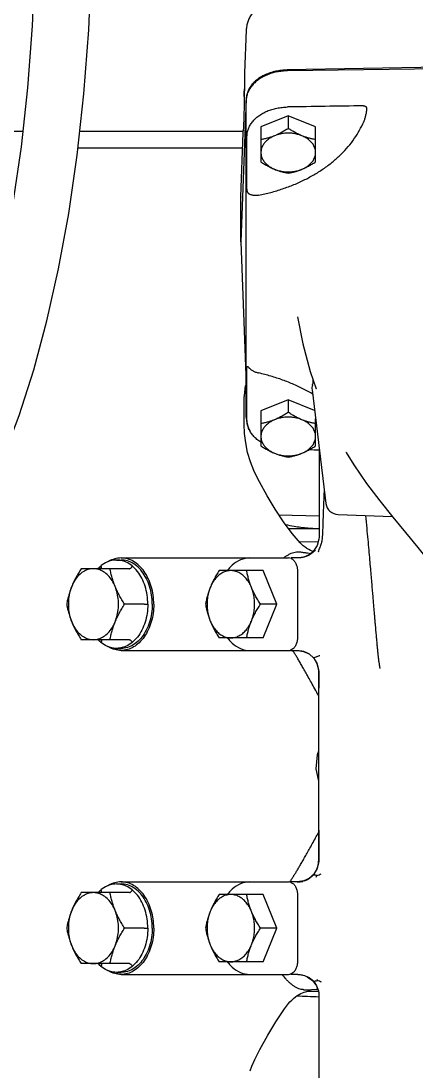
# Model space of a CAD drawing. Header units: millimetres. Extents: x 156850 to 204135, y 56350 to 74150.
# Drawn here: x 175065.8 to 175159.7, y 61122.5 to 61372.1 of the extents above; entities that cross this region are included whole.
import ezdxf

# ---------------------------------------------------------------- set-up
doc = ezdxf.new("R2010")
doc.units = ezdxf.units.MM
doc.header["$LTSCALE"] = 150
doc.layers.add('-----33 Equipment', color=5, linetype='Continuous')

# ---------------------------------------------------------------- blocks, each defined once
blk = doc.blocks.new('X-2F-PLAN$0$A$C73FA2420')
at = {"color": 0, "linetype": 'Continuous'}
for p, q in [((1591.67, 612.87), (1591.67, 572.09)), ((1393.8, 546.69), (1393.8, 558.2)), ((1410.67, 546.69), (1410.67, 558.2)), ((1470.8, 546.69), (1470.8, 558.2)), ((1487.67, 546.69), (1487.67, 558.2)), ((1587.73, 558.95), (1587.73, 519.78)), ((1591.67, 558.52), (1591.67, 519.63)), ((1391.73, 549.78), (1391.73, 548.72)), ((1412.73, 549.78), (1412.73, 548.72)), ((1468.73, 549.78), (1468.73, 548.72)), ((1489.73, 549.78), (1489.73, 548.72)), ((1391.23, 548.72), (1391.23, 508.89)), ((1402.23, 543.25), (1402.23, 547.88)), ((1413.23, 548.72), (1413.23, 508.89)), ((1468.23, 548.72), (1468.23, 508.89)), ((1479.23, 543.25), (1479.23, 547.88)), ((1490.23, 548.72), (1490.23, 508.89)), ((1394.23, 514.92), (1394.23, 525.36)), ((1410.23, 514.92), (1410.23, 525.36)), ((1471.23, 514.92), (1471.23, 525.36)), ((1487.23, 514.92), (1487.23, 525.36)), ((1519.85, 519.34), (1522, 519.42)), ((1522, 519.42), (1528.63, 519.42)), ((1565.4, 520.21), (1531.54, 518.94)), ((1565.4, 520.21), (1576.01, 520.21)), ((1599.34, 518.94), (1565.4, 520.21)), ((1576.06, 520.21), (1576.01, 520.21)), ((1576.06, 520.21), (1591.31, 519.64)), ((1591.31, 519.64), (1592.17, 519.61)), ((1599.94, 519.42), (1599.99, 519.42)), ((1599.99, 519.42), (1600.69, 519.42)), ((1600.69, 519.42), (1601.72, 519.39)), ((1605.35, 519.32), (1605.35, 519.32)), ((1605.56, 519.32), (1605.5, 519.32)), ((1615.68, 518.94), (1605.56, 519.32)), ((1368.28, 517.98), (1368.29, 517.98)), ((1522.95, 518.76), (1535.52, 518.76)), ((1523.68, 518.94), (1598.94, 518.94)), ((1577.88, 518.76), (1590.45, 518.76)), ((1372.14, 516.35), (1372.14, 516.35)), ((1394.23, 514.92), (1402.23, 511.65)), ((1402.23, 511.65), (1402.23, 515.57)), ((1402.23, 511.65), (1410.23, 514.92)), ((1471.23, 514.92), (1479.23, 511.65)), ((1479.23, 511.65), (1479.23, 515.57)), ((1479.23, 511.65), (1487.23, 514.92)), ((1509.33, 516.35), (1509.33, 516.35)), ((1525.18, 515.44), (1516.86, 515.44)), ((1527.84, 508.94), (1525.18, 515.44)), ((1592.68, 515.44), (1584.36, 515.44)), ((1595.34, 508.94), (1592.68, 515.44)), ((1500.48, 511.2), (1500.25, 501.62)), ((1606.98, 468.69), (1606.22, 509.21)), ((1391.23, 506.66), (1391.23, 508.34)), ((1410.23, 506.77), (1394.23, 506.77)), ((1413.23, 506.69), (1413.23, 508.3)), ((1413.45, 505.27), (1413.23, 506.72)), ((1468.22, 506.69), (1468.01, 505.3)), ((1468.23, 508.3), (1468.23, 506.7)), ((1487.23, 506.77), (1471.23, 506.77)), ((1490.23, 506.6), (1490.23, 508.28)), ((1497.23, 508.89), (1497.23, 501.63)), ((1527.84, 508.94), (1524.82, 508.94)), ((1525.28, 502.69), (1527.84, 508.94)), ((1547.51, 506.78), (1547.51, 506.78)), ((1595.34, 508.94), (1592.32, 508.94)), ((1592.68, 502.44), (1595.34, 508.94)), ((1606.51, 468.67), (1606.01, 509.12)), ((1387.16, 504.65), (1387.23, 501.77)), ((1387.6, 505.25), (1387.6, 505.26)), ((1387.6, 505.25), (1387.6, 503.39)), ((1390.7, 504.41), (1389.8, 503.16)), ((1390.66, 504.34), (1390.38, 503.87)), ((1414.05, 503.99), (1413.45, 505.27)), ((1468.01, 505.3), (1467.41, 504.01)), ((1467.82, 504.73), (1467.7, 504.47)), ((1490.45, 505.18), (1490.23, 506.63)), ((1494.04, 506.28), (1494.15, 501.81)), ((1386.91, 501.71), (1386.24, 501.67)), ((1386.24, 501.66), (1386.24, 501.66)), ((1388.52, 502.22), (1386.91, 501.71)), ((1387.62, 502.25), (1387.63, 501.87)), ((1389.8, 503.16), (1388.52, 502.22)), ((1390.38, 503.87), (1390.06, 503.45)), ((1414.99, 502.93), (1414.05, 503.99)), ((1416.22, 502.15), (1414.99, 502.93)), ((1417.73, 501.76), (1416.22, 502.15)), ((1418.24, 501.7), (1417.72, 501.72)), ((1418.25, 501.73), (1417.73, 501.76)), ((1425.02, 501.75), (1418.25, 501.73)), ((1429.94, 501.76), (1425.02, 501.75)), ((1433.69, 501.77), (1429.94, 501.76)), ((1438.03, 501.78), (1433.69, 501.77)), ((1440.11, 502.35), (1437.16, 501.72)), ((1438.05, 501.78), (1438.06, 501.78)), ((1443.43, 502.03), (1440.11, 502.35)), ((1446.93, 501.79), (1443.38, 501.79)), ((1444.28, 501.72), (1443.43, 502.03)), ((1451.59, 501.79), (1446.93, 501.79)), ((1455.03, 501.78), (1451.59, 501.79)), ((1458.19, 501.78), (1455.03, 501.78)), ((1461.98, 501.77), (1458.19, 501.78)), ((1462.86, 501.76), (1461.98, 501.77)), ((1463.22, 501.76), (1462.86, 501.76)), ((1463.72, 501.79), (1463.22, 501.76)), ((1463.22, 501.76), (1463.22, 501.76)), ((1463.67, 501.73), (1463.22, 501.71)), ((1530.2, 503.29), (1503.17, 499.97)), ((1516.86, 502.44), (1523.3, 502.44)), ((1534.51, 503.71), (1530.4, 502.34)), ((1530.4, 502.34), (1530.43, 502.35)), ((1584.36, 502.44), (1592.68, 502.44)), ((1500.54, 497.1), (1500.09, 484.21)), ((1515.32, 495.2), (1515.32, 495.21))]:
    blk.add_line(p, q, dxfattribs=at)
for points in [[(1631.86, 569.25), (1616.68, 569.86), (1601.98, 570.97), (1587.95, 572.5), (1574.62, 574.43), (1561.99, 576.74), (1550.09, 579.4), (1538.92, 582.4), (1528.61, 585.7), (1519.28, 589.24), (1511, 592.92), (1503.73, 596.71), (1497.35, 600.6), (1491.76, 604.61), (1486.89, 608.72), (1482.74, 612.89), (1479.3, 617.09), (1476.48, 621.32), (1474.21, 625.62), (1472.45, 630.02), (1471.2, 634.53), (1470.44, 639.06)], [(1457.03, 637.5), (1457.88, 632.27), (1459.23, 627.07), (1461.07, 621.97), (1463.44, 616.97), (1466.35, 612.07), (1469.85, 607.23), (1474, 602.47), (1478.85, 597.79), (1484.39, 593.24), (1490.62, 588.88), (1497.59, 584.68), (1505.42, 580.62), (1514.24, 576.71), (1524.09, 572.98), (1534.92, 569.5), (1546.59, 566.35), (1558.99, 563.57), (1572.11, 561.16), (1585.97, 559.14), (1600.53, 557.54), (1615.78, 556.39), (1631.56, 555.75)], [(1509.33, 516.35), (1510.98, 517.13), (1513.11, 517.95), (1515.31, 518.6), (1517.57, 519.06), (1519.85, 519.34)], [(1605.5, 519.32), (1603.79, 519.35), (1602.03, 519.38), (1600.35, 519.41), (1598.74, 519.44), (1597.22, 519.47), (1595.79, 519.51), (1594.46, 519.54), (1593.25, 519.58), (1592.17, 519.61)], [(1368.29, 517.98), (1369.39, 517.58), (1371, 516.9), (1372.14, 516.35)], [(1523.68, 518.94), (1522.82, 518.89), (1521.82, 518.67), (1520.83, 518.3), (1520.42, 518.09)], [(1372.14, 516.35), (1373.42, 515.68), (1376.81, 513.81), (1379.97, 511.88), (1383.04, 509.8), (1384.32, 508.86)], [(1493.84, 506.11), (1496.05, 507.99), (1498.84, 510.1), (1501.82, 512.09), (1504.97, 513.99), (1508.32, 515.82), (1509.33, 516.35)], [(1384.32, 508.86), (1384.7, 508.55), (1385.14, 508.13), (1385.54, 507.7), (1385.89, 507.26), (1386.2, 506.81), (1386.46, 506.37), (1386.68, 505.95), (1386.86, 505.54), (1387, 505.16), (1387.11, 504.83), (1387.19, 504.55), (1387.25, 504.31), (1387.29, 504.1), (1387.32, 503.93), (1387.34, 503.81), (1387.35, 503.73), (1387.36, 503.69), (1387.36, 503.67)], [(1547.51, 506.78), (1541.13, 505.5), (1534.51, 503.71)], [(1417.72, 501.72), (1416.22, 502.12), (1414.98, 502.9), (1414.05, 503.95), (1413.61, 504.8)], [(1467.69, 504.44), (1467.38, 503.92), (1466.44, 502.88), (1465.18, 502.11), (1463.67, 501.73)], [(1491.97, 502.85), (1491.04, 503.9), (1490.45, 505.18)], [(1491.76, 503.08), (1491.82, 503.24), (1492.01, 503.65), (1492.23, 504.08), (1492.49, 504.52), (1492.79, 504.96), (1493.14, 505.39), (1493.53, 505.81), (1493.84, 506.11)], [(1375.55, 501.66), (1355.13, 501.66), (1348.84, 501.66), (1342.93, 501.67), (1337.45, 501.67), (1322.11, 501.67)], [(1386.24, 501.67), (1382.64, 501.66), (1375.55, 501.66)], [(1387.36, 501.79), (1386.64, 501.68), (1386.24, 501.66)], [(1390.06, 503.45), (1389.71, 503.07), (1389.33, 502.74), (1388.94, 502.46), (1388.53, 502.22), (1388.14, 502.04), (1387.77, 501.91), (1387.36, 501.79)], [(1389.66, 502.93), (1389.65, 502.87), (1389.65, 502.79)], [(1463.22, 501.71), (1455.26, 501.72), (1432.99, 501.72), (1418.24, 501.7)], [(1467.41, 504.01), (1466.47, 502.95), (1465.23, 502.18), (1463.72, 501.79)], [(1495.2, 501.63), (1494.7, 501.66), (1493.2, 502.07), (1491.97, 502.85)], [(1532.58, 503.1), (1532.36, 503.09), (1532.11, 503.1), (1531.82, 503.12), (1531.51, 503.17), (1531.32, 503.22)], [(1515.86, 501.56), (1513.05, 501.57), (1495.2, 501.63)], [(1515.32, 495.2), (1512.38, 493.38), (1507.91, 490.3), (1503.78, 487.18), (1499.93, 484.08), (1496.29, 481.06), (1492.75, 478.14), (1489.22, 475.31), (1485.62, 472.58), (1481.89, 469.95), (1478.02, 467.47), (1474.01, 465.17), (1469.9, 463.09), (1467.32, 461.95)]]:
    blk.add_lwpolyline(points, dxfattribs=at)
for centre, radius, start, end in [((1528.63, 508.42), 11, 73.4754, 90), ((1530.56, 500.31), 3, 75.4143, 97), ((1503.53, 496.99), 3, 97, 178.0004)]:
    blk.add_arc(centre, radius, start, end, dxfattribs=at)
for points, start_tangent, end_tangent in [([(1402.23, 561.65), (1401.17, 561.44), (1400.11, 561.17), (1399.06, 560.85), (1398.02, 560.46)], (-0.985438, -0.170033), (-0.92582, -0.377964)), ([(1406.45, 560.46), (1405.41, 560.85), (1404.36, 561.17), (1403.3, 561.44), (1402.23, 561.65)], (-0.92582, 0.377964), (-0.985438, 0.170033)), ([(1479.23, 561.65), (1478.17, 561.44), (1477.11, 561.17), (1476.06, 560.85), (1475.02, 560.46)], (-0.985438, -0.170033), (-0.92582, -0.377964)), ([(1483.45, 560.46), (1482.41, 560.85), (1481.36, 561.17), (1480.3, 561.44), (1479.23, 561.65)], (-0.92582, 0.377964), (-0.985438, 0.170033)), ([(1398.02, 560.46), (1396.98, 560), (1395.93, 559.47), (1394.87, 558.86), (1393.8, 558.2)], (-0.92582, -0.377964), (-0.84076, -0.541408)), ([(1398.02, 560.46), (1396.6, 559.73), (1395.41, 558.8), (1394.53, 557.72), (1393.98, 556.53), (1393.8, 555.29)], (-0.92582, -0.377964), (0, -1)), ([(1406.45, 560.46), (1404.84, 560.96), (1403.12, 561.22), (1401.35, 561.22), (1399.63, 560.96), (1398.02, 560.46)], (-0.92582, 0.377964), (-0.92582, -0.377964)), ([(1410.67, 558.2), (1409.6, 558.86), (1408.54, 559.47), (1407.49, 560), (1406.45, 560.46)], (-0.84076, 0.541408), (-0.92582, 0.377964)), ([(1410.67, 555.29), (1410.48, 556.53), (1409.94, 557.72), (1409.06, 558.8), (1407.88, 559.72), (1406.45, 560.46)], (0, 1), (-0.92582, 0.377964)), ([(1475.02, 560.46), (1473.98, 560), (1472.93, 559.47), (1471.87, 558.86), (1470.8, 558.2)], (-0.92582, -0.377964), (-0.84076, -0.541408)), ([(1475.02, 560.46), (1473.6, 559.73), (1472.41, 558.8), (1471.53, 557.72), (1470.98, 556.53), (1470.8, 555.29)], (-0.92582, -0.377964), (0, -1)), ([(1483.45, 560.46), (1481.84, 560.96), (1480.12, 561.22), (1478.35, 561.22), (1476.63, 560.96), (1475.02, 560.46)], (-0.92582, 0.377964), (-0.92582, -0.377964)), ([(1487.67, 558.2), (1486.6, 558.86), (1485.54, 559.47), (1484.49, 560), (1483.45, 560.46)], (-0.84076, 0.541408), (-0.92582, 0.377964)), ([(1487.67, 555.29), (1487.48, 556.53), (1486.94, 557.72), (1486.06, 558.8), (1484.88, 559.72), (1483.45, 560.46)], (0, 1), (-0.92582, 0.377964)), ([(1393.35, 553.73), (1393.77, 554.17)], (0.664539, 0.747253), (0.719955, 0.694021)), ([(1393.8, 555.29), (1393.99, 554.05), (1394.53, 552.87), (1395.41, 551.79), (1396.59, 550.86), (1398.02, 550.13)], (0, -1), (0.92582, -0.377964)), ([(1406.45, 550.13), (1407.87, 550.86), (1409.06, 551.79), (1409.94, 552.87), (1410.48, 554.06), (1410.67, 555.29)], (0.92582, 0.377964), (0, 1)), ([(1411.12, 553.73), (1410.7, 554.17)], (-0.664574, 0.747223), (-0.719955, 0.694021)), ([(1470.35, 553.73), (1470.77, 554.17)], (0.664539, 0.747253), (0.719955, 0.694021)), ([(1470.8, 555.29), (1470.99, 554.05), (1471.53, 552.87), (1472.41, 551.79), (1473.59, 550.86), (1475.02, 550.13)], (0, -1), (0.92582, -0.377964)), ([(1483.45, 550.13), (1484.87, 550.86), (1486.06, 551.79), (1486.94, 552.87), (1487.48, 554.06), (1487.67, 555.29)], (0.92582, 0.377964), (0, 1)), ([(1488.12, 553.73), (1487.7, 554.17)], (-0.664574, 0.747223), (-0.719955, 0.694021)), ([(1391.23, 548.72), (1391.45, 550.23), (1392.07, 551.69), (1392.16, 551.84)], (0, 1), (0.527024, 0.84985)), ([(1391.73, 549.78), (1391.79, 550.55), (1392.15, 551.84)], (0, 1), (0.378535, 0.925587)), ([(1392.15, 551.84), (1392.25, 552.07), (1393.14, 553.49), (1393.18, 553.54)], (0.378535, 0.925587), (0.639571, 0.768732)), ([(1393.18, 553.54), (1393.35, 553.73)], (0.639571, 0.768732), (0.664539, 0.747253)), ([(1393.48, 553.38), (1393.3, 553.42)], (-0.989806, 0.142419), (-0.92582, 0.377964)), ([(1393.68, 553.39), (1393.64, 553.38), (1393.48, 553.38)], (-0.926936, -0.375219), (-0.989806, 0.142419)), ([(1393.8, 553.57), (1393.76, 553.45), (1393.68, 553.39)], (0, -1), (-0.926936, -0.375219)), ([(1410.67, 553.57), (1410.71, 553.45), (1410.79, 553.39)], (0, -1), (0.926496, -0.376304)), ([(1410.79, 553.39), (1410.83, 553.38), (1410.99, 553.38)], (0.926496, -0.376304), (0.989806, 0.142419)), ([(1410.99, 553.38), (1411.17, 553.42)], (0.989806, 0.142419), (0.92582, 0.377964)), ([(1411.28, 553.54), (1411.12, 553.73)], (-0.639571, 0.768732), (-0.664574, 0.747223)), ([(1412.32, 551.84), (1412.22, 552.07), (1411.33, 553.49), (1411.28, 553.54)], (-0.378535, 0.925587), (-0.639571, 0.768732)), ([(1413.23, 548.72), (1413.02, 550.23), (1412.4, 551.69), (1412.31, 551.84)], (0, 1), (-0.527024, 0.84985)), ([(1412.73, 549.78), (1412.68, 550.55), (1412.32, 551.84)], (0, 1), (-0.378535, 0.925587)), ([(1468.23, 548.72), (1468.45, 550.23), (1469.07, 551.69), (1469.16, 551.84)], (0, 1), (0.527024, 0.84985)), ([(1468.73, 549.78), (1468.79, 550.55), (1469.15, 551.84)], (0, 1), (0.378535, 0.925587)), ([(1469.15, 551.84), (1469.25, 552.07), (1470.14, 553.49), (1470.18, 553.54)], (0.378535, 0.925587), (0.639571, 0.768732)), ([(1470.18, 553.54), (1470.35, 553.73)], (0.639571, 0.768732), (0.664539, 0.747253)), ([(1470.48, 553.38), (1470.3, 553.42)], (-0.989806, 0.142419), (-0.92582, 0.377964)), ([(1470.68, 553.39), (1470.64, 553.38), (1470.48, 553.38)], (-0.926936, -0.375219), (-0.989806, 0.142419)), ([(1470.8, 553.57), (1470.76, 553.45), (1470.68, 553.39)], (0, -1), (-0.926936, -0.375219)), ([(1487.67, 553.57), (1487.71, 553.45), (1487.79, 553.39)], (0, -1), (0.926496, -0.376304)), ([(1487.79, 553.39), (1487.83, 553.38), (1487.99, 553.38)], (0.926496, -0.376304), (0.989806, 0.142419)), ([(1487.99, 553.38), (1488.17, 553.42)], (0.989806, 0.142419), (0.92582, 0.377964)), ([(1488.28, 553.54), (1488.12, 553.73)], (-0.639571, 0.768732), (-0.664574, 0.747223)), ([(1489.32, 551.84), (1489.22, 552.07), (1488.33, 553.49), (1488.28, 553.54)], (-0.378535, 0.925587), (-0.639571, 0.768732)), ([(1490.23, 548.72), (1490.02, 550.23), (1489.4, 551.69), (1489.31, 551.84)], (0, 1), (-0.527024, 0.84985)), ([(1489.73, 549.78), (1489.68, 550.55), (1489.32, 551.84)], (0, 1), (-0.378535, 0.925587)), ([(1391.83, 548.75), (1391.79, 549), (1391.73, 549.78)], (-0.1942, 0.980962), (0, 1)), ([(1393.8, 551.32), (1394.87, 551.11), (1395.93, 550.84), (1396.98, 550.52), (1398.02, 550.13)], (0.985438, -0.170033), (0.92582, -0.377964)), ([(1398.02, 550.13), (1399.06, 549.67), (1400.11, 549.14), (1401.17, 548.54), (1402.23, 547.88)], (0.92582, -0.377964), (0.84076, -0.541408)), ([(1398.02, 550.13), (1399.63, 549.62), (1401.35, 549.36), (1403.12, 549.36), (1404.84, 549.62), (1406.45, 550.13)], (0.92582, -0.377964), (0.92582, 0.377964)), ([(1402.23, 547.88), (1403.3, 548.54), (1404.36, 549.14), (1405.41, 549.67), (1406.45, 550.13)], (0.84076, 0.541408), (0.92582, 0.377964)), ([(1406.45, 550.13), (1407.49, 550.52), (1408.54, 550.84), (1409.6, 551.11), (1410.67, 551.32)], (0.92582, 0.377964), (0.985438, 0.170033)), ([(1412.63, 548.75), (1412.68, 549), (1412.73, 549.78)], (0.1942, 0.980962), (0, 1)), ([(1468.83, 548.75), (1468.79, 549), (1468.73, 549.78)], (-0.1942, 0.980962), (0, 1)), ([(1470.8, 551.32), (1471.87, 551.11), (1472.93, 550.84), (1473.98, 550.52), (1475.02, 550.13)], (0.985438, -0.170033), (0.92582, -0.377964)), ([(1475.02, 550.13), (1476.06, 549.67), (1477.11, 549.14), (1478.17, 548.54), (1479.23, 547.88)], (0.92582, -0.377964), (0.84076, -0.541408)), ([(1475.02, 550.13), (1476.63, 549.62), (1478.35, 549.36), (1480.12, 549.36), (1481.84, 549.62), (1483.45, 550.13)], (0.92582, -0.377964), (0.92582, 0.377964)), ([(1479.23, 547.88), (1480.3, 548.54), (1481.36, 549.14), (1482.41, 549.67), (1483.45, 550.13)], (0.84076, 0.541408), (0.92582, 0.377964)), ([(1483.45, 550.13), (1484.49, 550.52), (1485.54, 550.84), (1486.6, 551.11), (1487.67, 551.32)], (0.92582, 0.377964), (0.985438, 0.170033)), ([(1489.63, 548.75), (1489.68, 549), (1489.73, 549.78)], (0.1942, 0.980962), (0, 1)), ([(1402.23, 540.94), (1400.09, 541.09), (1398.02, 541.53), (1396.12, 542.25), (1394.46, 543.22), (1393.09, 544.4), (1392.07, 545.74), (1391.45, 547.2), (1391.23, 548.72)], (-1, 0), (0, 1)), ([(1402.23, 541.29), (1400.05, 541.46), (1397.96, 541.93), (1396.06, 542.71), (1394.43, 543.75), (1393.14, 545.01), (1392.25, 546.42), (1391.79, 547.94), (1391.73, 548.72)], (-1, 0), (0, 1)), ([(1402.23, 542.35), (1400.05, 542.52), (1397.96, 543), (1396.06, 543.77), (1394.43, 544.81), (1393.14, 546.07), (1392.25, 547.48), (1391.83, 548.75)], (-1, 0), (-0.1942, 0.980962)), ([(1393.8, 546.69), (1393.76, 546.53), (1393.64, 546.36), (1393.48, 546.23), (1393.3, 546.13)], (0, -1), (-0.92582, -0.377964)), ([(1402.23, 542.35), (1404.42, 542.52), (1406.5, 543), (1408.41, 543.77), (1410.04, 544.81), (1411.33, 546.07), (1412.22, 547.48), (1412.63, 548.75)], (1, 0), (0.1942, 0.980962)), ([(1402.23, 540.94), (1404.38, 541.09), (1406.44, 541.53), (1408.35, 542.25), (1410.01, 543.22), (1411.38, 544.4), (1412.4, 545.74), (1413.02, 547.2), (1413.23, 548.72)], (1, 0), (0, 1)), ([(1402.23, 541.29), (1404.42, 541.46), (1406.5, 541.93), (1408.41, 542.71), (1410.04, 543.75), (1411.33, 545.01), (1412.22, 546.42), (1412.68, 547.94), (1412.73, 548.72)], (1, 0), (0, 1)), ([(1410.67, 546.69), (1410.71, 546.53), (1410.83, 546.36), (1410.99, 546.23), (1411.17, 546.13)], (0, -1), (0.92582, -0.377964)), ([(1479.23, 540.94), (1477.09, 541.09), (1475.02, 541.53), (1473.12, 542.25), (1471.46, 543.22), (1470.09, 544.4), (1469.07, 545.74), (1468.45, 547.2), (1468.23, 548.72)], (-1, 0), (0, 1)), ([(1479.23, 541.29), (1477.05, 541.46), (1474.96, 541.93), (1473.06, 542.71), (1471.43, 543.75), (1470.14, 545.01), (1469.25, 546.42), (1468.79, 547.94), (1468.73, 548.72)], (-1, 0), (0, 1)), ([(1479.23, 542.35), (1477.05, 542.52), (1474.96, 543), (1473.06, 543.77), (1471.43, 544.81), (1470.14, 546.07), (1469.25, 547.48), (1468.83, 548.75)], (-1, 0), (-0.1942, 0.980962)), ([(1470.8, 546.69), (1470.76, 546.53), (1470.64, 546.36), (1470.48, 546.23), (1470.3, 546.13)], (0, -1), (-0.92582, -0.377964)), ([(1479.23, 542.35), (1481.42, 542.52), (1483.5, 543), (1485.41, 543.77), (1487.04, 544.81), (1488.33, 546.07), (1489.22, 547.48), (1489.63, 548.75)], (1, 0), (0.1942, 0.980962)), ([(1479.23, 540.94), (1481.38, 541.09), (1483.44, 541.53), (1485.35, 542.25), (1487.01, 543.22), (1488.38, 544.4), (1489.4, 545.74), (1490.02, 547.2), (1490.23, 548.72)], (1, 0), (0, 1)), ([(1479.23, 541.29), (1481.42, 541.46), (1483.5, 541.93), (1485.41, 542.71), (1487.04, 543.75), (1488.33, 545.01), (1489.22, 546.42), (1489.68, 547.94), (1489.73, 548.72)], (1, 0), (0, 1)), ([(1487.67, 546.69), (1487.71, 546.53), (1487.83, 546.36), (1487.99, 546.23), (1488.17, 546.13)], (0, -1), (0.92582, -0.377964)), ([(1402.23, 543.25), (1402.23, 543.06), (1402.23, 542.86), (1402.23, 542.65), (1402.23, 542.48)], (0, -1), (0, -1)), ([(1479.23, 543.25), (1479.23, 543.06), (1479.23, 542.86), (1479.23, 542.65), (1479.23, 542.48)], (0, -1), (0, -1)), ([(1398.23, 527.5), (1397.25, 527.07), (1396.26, 526.57), (1395.25, 526), (1394.23, 525.36)], (-0.92582, -0.377964), (-0.84076, -0.541408)), ([(1398.23, 527.5), (1397.1, 526.94), (1396.11, 526.24), (1395.31, 525.43), (1394.72, 524.54), (1394.35, 523.58), (1394.23, 522.6)], (-0.92582, -0.377964), (0, -1)), ([(1402.23, 528.63), (1401.21, 528.43), (1400.21, 528.18), (1399.22, 527.87), (1398.23, 527.5)], (-0.985438, -0.170033), (-0.92582, -0.377964)), ([(1406.23, 527.5), (1404.97, 527.92), (1403.62, 528.17), (1402.23, 528.26), (1400.84, 528.17), (1399.5, 527.92), (1398.23, 527.5)], (-0.92582, 0.377964), (-0.92582, -0.377964)), ([(1406.23, 527.5), (1405.25, 527.87), (1404.26, 528.18), (1403.25, 528.43), (1402.23, 528.63)], (-0.92582, 0.377964), (-0.985438, 0.170033)), ([(1410.23, 525.36), (1409.21, 526), (1408.21, 526.57), (1407.22, 527.07), (1406.23, 527.5)], (-0.84076, 0.541408), (-0.92582, 0.377964)), ([(1410.23, 522.6), (1410.11, 523.59), (1409.75, 524.54), (1409.16, 525.43), (1408.36, 526.24), (1407.38, 526.94), (1406.23, 527.5)], (0, 1), (-0.92582, 0.377964)), ([(1475.23, 527.5), (1474.25, 527.07), (1473.26, 526.57), (1472.25, 526), (1471.23, 525.36)], (-0.92582, -0.377964), (-0.84076, -0.541408)), ([(1475.23, 527.5), (1474.1, 526.94), (1473.11, 526.24), (1472.31, 525.43), (1471.72, 524.54), (1471.35, 523.58), (1471.23, 522.6)], (-0.92582, -0.377964), (0, -1)), ([(1479.23, 528.63), (1478.21, 528.43), (1477.21, 528.18), (1476.22, 527.87), (1475.23, 527.5)], (-0.985438, -0.170033), (-0.92582, -0.377964)), ([(1483.23, 527.5), (1481.97, 527.92), (1480.62, 528.17), (1479.23, 528.26), (1477.84, 528.17), (1476.5, 527.92), (1475.23, 527.5)], (-0.92582, 0.377964), (-0.92582, -0.377964)), ([(1483.23, 527.5), (1482.25, 527.87), (1481.26, 528.18), (1480.25, 528.43), (1479.23, 528.63)], (-0.92582, 0.377964), (-0.985438, 0.170033)), ([(1487.23, 525.36), (1486.21, 526), (1485.21, 526.57), (1484.22, 527.07), (1483.23, 527.5)], (-0.84076, 0.541408), (-0.92582, 0.377964)), ([(1487.23, 522.6), (1487.11, 523.59), (1486.75, 524.54), (1486.16, 525.43), (1485.36, 526.24), (1484.38, 526.94), (1483.23, 527.5)], (0, 1), (-0.92582, 0.377964)), ([(1393.83, 523.1), (1392.98, 522.28), (1391.68, 520.27), (1391.23, 518.08)], (-0.766761, -0.641932), (0, -1)), ([(1394.18, 523.38), (1393.83, 523.1)], (-0.796285, -0.604921), (-0.766761, -0.641932)), ([(1394.23, 522.6), (1394.36, 521.62), (1394.72, 520.67), (1395.31, 519.78), (1396.1, 518.97), (1397.09, 518.27), (1398.23, 517.7)], (0, -1), (0.92582, -0.377964)), ([(1406.23, 517.7), (1407.37, 518.27), (1408.36, 518.97), (1409.16, 519.77), (1409.75, 520.67), (1410.11, 521.62), (1410.23, 522.6)], (0.92582, 0.377964), (0, 1)), ([(1410.64, 523.1), (1410.29, 523.38)], (-0.766761, 0.641932), (-0.796285, 0.604921)), ([(1413.23, 518.08), (1412.79, 520.27), (1411.49, 522.28), (1410.64, 523.1)], (0, 1), (-0.766761, 0.641932)), ([(1470.83, 523.1), (1469.98, 522.28), (1468.68, 520.27), (1468.23, 518.08)], (-0.766761, -0.641932), (0, -1)), ([(1471.18, 523.38), (1470.83, 523.1)], (-0.796285, -0.604921), (-0.766761, -0.641932)), ([(1471.23, 522.6), (1471.36, 521.62), (1471.72, 520.67), (1472.31, 519.78), (1473.1, 518.97), (1474.09, 518.27), (1475.23, 517.7)], (0, -1), (0.92582, -0.377964)), ([(1483.23, 517.7), (1484.37, 518.27), (1485.36, 518.97), (1486.16, 519.77), (1486.75, 520.67), (1487.11, 521.62), (1487.23, 522.6)], (0.92582, 0.377964), (0, 1)), ([(1487.64, 523.1), (1487.29, 523.38)], (-0.766761, 0.641932), (-0.796285, 0.604921)), ([(1490.23, 518.08), (1489.79, 520.27), (1488.49, 522.28), (1487.64, 523.1)], (0, 1), (-0.766761, 0.641932)), ([(1394.23, 518.83), (1395.25, 518.63), (1396.26, 518.38), (1397.25, 518.07), (1398.23, 517.7)], (0.985438, -0.170033), (0.92582, -0.377964)), ([(1398.23, 517.7), (1399.5, 517.29), (1400.85, 517.03), (1402.23, 516.95), (1403.62, 517.03), (1404.97, 517.29), (1406.23, 517.7)], (0.92582, -0.377964), (0.92582, 0.377964)), ([(1398.23, 517.7), (1399.22, 517.27), (1400.21, 516.77), (1401.21, 516.2), (1402.23, 515.57)], (0.92582, -0.377964), (0.84076, -0.541408)), ([(1402.23, 515.57), (1403.25, 516.2), (1404.26, 516.77), (1405.25, 517.27), (1406.23, 517.7)], (0.84076, 0.541408), (0.92582, 0.377964)), ([(1406.23, 517.7), (1407.22, 518.07), (1408.21, 518.38), (1409.21, 518.63), (1410.23, 518.83)], (0.92582, 0.377964), (0.985438, 0.170033)), ([(1471.23, 518.83), (1472.25, 518.63), (1473.26, 518.38), (1474.25, 518.07), (1475.23, 517.7)], (0.985438, -0.170033), (0.92582, -0.377964)), ([(1475.23, 517.7), (1476.5, 517.29), (1477.85, 517.03), (1479.23, 516.95), (1480.62, 517.03), (1481.97, 517.29), (1483.23, 517.7)], (0.92582, -0.377964), (0.92582, 0.377964)), ([(1475.23, 517.7), (1476.22, 517.27), (1477.21, 516.77), (1478.21, 516.2), (1479.23, 515.57)], (0.92582, -0.377964), (0.84076, -0.541408)), ([(1479.23, 515.57), (1480.25, 516.2), (1481.26, 516.77), (1482.25, 517.27), (1483.23, 517.7)], (0.84076, 0.541408), (0.92582, 0.377964)), ([(1483.23, 517.7), (1484.22, 518.07), (1485.21, 518.38), (1486.21, 518.63), (1487.23, 518.83)], (0.92582, 0.377964), (0.985438, 0.170033)), ([(1517.74, 515.45), (1518.08, 515.96), (1518.77, 516.78), (1519.52, 517.48), (1520.33, 518.03), (1520.42, 518.09)], (0.532249, 0.846588), (0.875653, 0.482942)), ([(1520.42, 518.09), (1521.18, 518.44), (1522.06, 518.68), (1522.95, 518.76)], (0.875653, 0.482942), (1, 0.000047)), ([(1535.47, 518.32), (1535.25, 518.1), (1535.05, 517.86), (1534.87, 517.6), (1534.7, 517.32), (1534.55, 517.03), (1534.42, 516.71), (1534.3, 516.37), (1534.2, 516)], (-0.734888, -0.678189), (-0.222458, -0.974942)), ([(1535.75, 518.66), (1535.73, 518.6), (1535.67, 518.52), (1535.58, 518.43), (1535.47, 518.32)], (-0.011839, -0.99993), (-0.734888, -0.678189)), ([(1535.52, 518.76), (1535.63, 518.75), (1535.7, 518.74), (1535.75, 518.66)], (1, 0), (-0.011839, -0.99993)), ([(1576.43, 516), (1576.37, 516.37), (1576.35, 516.71), (1576.36, 517.03), (1576.4, 517.33), (1576.46, 517.6), (1576.56, 517.87), (1576.67, 518.1), (1576.81, 518.32)], (-0.199404, 0.979917), (0.599684, 0.800237)), ([(1576.81, 518.32), (1576.91, 518.43), (1577.03, 518.52), (1577.17, 518.6), (1577.31, 518.66), (1577.46, 518.7), (1577.61, 518.74), (1577.75, 518.75), (1577.88, 518.76)], (0.599684, 0.800237), (1, 0)), ([(1590.45, 518.76), (1591.35, 518.68), (1592.23, 518.44), (1593.08, 518.03), (1593.89, 517.48), (1594.64, 516.78), (1595.32, 515.96), (1595.93, 515.01), (1596.44, 513.97), (1596.85, 512.84), (1597.15, 511.64), (1597.34, 510.4), (1597.42, 509.13)], (1, -0.000045), (0.016306, -0.999867)), ([(1606.01, 509.12), (1605.93, 510.41), (1605.74, 511.67), (1605.44, 512.89), (1605.02, 514.04), (1604.5, 515.11), (1603.9, 516.08), (1603.2, 516.92), (1602.44, 517.63), (1601.62, 518.2), (1600.75, 518.61), (1599.85, 518.86), (1598.94, 518.94)], (-0.012342, 0.999924), (-1, 0)), ([(1606.22, 509.21), (1606.13, 510.58), (1605.9, 511.92), (1605.55, 513.21), (1605.07, 514.41), (1604.48, 515.51), (1603.8, 516.49), (1603.02, 517.32), (1602.17, 517.99), (1601.26, 518.49), (1600.31, 518.81), (1599.34, 518.94)], (-0.018764, 0.999824), (-0.999296, 0.037508)), ([(1622.6, 513.9), (1622.49, 514.12), (1621.89, 515.18), (1621.19, 516.13), (1620.4, 516.95), (1619.54, 517.64), (1618.63, 518.18), (1617.67, 518.57), (1616.68, 518.83), (1615.68, 518.94)], (-0.419491, 0.907759), (-0.999296, 0.037508)), ([(1516.86, 515.44), (1516.34, 514.61), (1515.88, 513.79), (1515.47, 512.99), (1515.12, 512.19)], (-0.541408, -0.84076), (-0.377964, -0.92582)), ([(1519.1, 515.44), (1518.3, 515.35), (1517.53, 515.05), (1516.8, 514.57), (1516.15, 513.92), (1515.58, 513.12), (1515.12, 512.19)], (-1, 0), (-0.377964, -0.92582)), ([(1523.08, 512.19), (1522.62, 513.12), (1522.06, 513.92), (1521.4, 514.57), (1520.67, 515.05), (1519.9, 515.35), (1519.1, 515.44)], (-0.377964, 0.92582), (-1, 0)), ([(1523.08, 512.19), (1522.78, 512.99), (1522.53, 513.79), (1522.33, 514.61), (1522.16, 515.44)], (-0.377964, 0.92582), (-0.170033, 0.985438)), ([(1529.17, 503.15), (1530.21, 505.01), (1531.44, 507.58), (1532.52, 510.28), (1533.44, 513.09), (1534.2, 516)], (0.509849, 0.860264), (0.222458, 0.974942)), ([(1576.43, 516), (1577.11, 513.09), (1577.97, 510.28), (1578.98, 507.58), (1580.15, 505.01), (1581.46, 502.59), (1582.92, 500.33), (1584.5, 498.25), (1586.2, 496.37), (1588, 494.69), (1589.9, 493.23), (1591.88, 492), (1593.93, 491)], (0.199404, -0.979917), (0.921136, -0.38924)), ([(1584.36, 515.44), (1583.84, 514.61), (1583.38, 513.79), (1582.97, 512.99), (1582.62, 512.19)], (-0.541408, -0.84076), (-0.377964, -0.92582)), ([(1586.6, 515.44), (1585.8, 515.35), (1585.03, 515.05), (1584.3, 514.57), (1583.65, 513.92), (1583.08, 513.12), (1582.62, 512.19)], (-1, 0), (-0.377964, -0.92582)), ([(1590.58, 512.19), (1590.12, 513.12), (1589.56, 513.92), (1588.9, 514.57), (1588.17, 515.05), (1587.4, 515.35), (1586.6, 515.44)], (-0.377964, 0.92582), (-1, 0)), ([(1590.58, 512.19), (1590.28, 512.99), (1590.03, 513.79), (1589.83, 514.61), (1589.66, 515.44)], (-0.377964, 0.92582), (-0.170033, 0.985438)), ([(1515.12, 512.19), (1514.82, 511.4), (1514.57, 510.59), (1514.37, 509.78), (1514.2, 508.94)], (-0.377964, -0.92582), (-0.170033, -0.985438)), ([(1515.12, 512.19), (1514.78, 511.17), (1514.57, 510.07), (1514.5, 508.94), (1514.57, 507.82), (1514.78, 506.72), (1515.12, 505.69)], (-0.377964, -0.92582), (0.377964, -0.92582)), ([(1523.08, 505.69), (1523.42, 506.72), (1523.63, 507.82), (1523.7, 508.94), (1523.63, 510.07), (1523.42, 511.17), (1523.08, 512.19)], (0.377964, 0.92582), (-0.377964, 0.92582)), ([(1524.82, 508.94), (1524.3, 509.78), (1523.84, 510.59), (1523.43, 511.4), (1523.08, 512.19)], (-0.541408, 0.84076), (-0.377964, 0.92582)), ([(1582.62, 512.19), (1582.32, 511.4), (1582.07, 510.59), (1581.87, 509.78), (1581.7, 508.94)], (-0.377964, -0.92582), (-0.170033, -0.985438)), ([(1582.62, 512.19), (1582.28, 511.17), (1582.07, 510.07), (1582, 508.94), (1582.07, 507.82), (1582.28, 506.72), (1582.62, 505.69)], (-0.377964, -0.92582), (0.377964, -0.92582)), ([(1590.58, 505.69), (1590.92, 506.72), (1591.13, 507.82), (1591.2, 508.94), (1591.13, 510.07), (1590.92, 511.17), (1590.58, 512.19)], (0.377964, 0.92582), (-0.377964, 0.92582)), ([(1592.32, 508.94), (1591.8, 509.78), (1591.34, 510.59), (1590.93, 511.4), (1590.58, 512.19)], (-0.541408, 0.84076), (-0.377964, 0.92582)), ([(1387.63, 505.6), (1387.74, 506.13), (1387.96, 506.72), (1388.3, 507.37), (1388.76, 508.05), (1389.3, 508.68), (1389.83, 509.21), (1390.34, 509.67), (1390.8, 510.07), (1391.23, 510.44)], (0.138504, 0.990362), (0.751285, 0.659978)), ([(1490.23, 510.1), (1490.26, 510.06), (1490.64, 509.52)], (0.588456, -0.808529), (0.551456, -0.834204)), ([(1490.64, 509.52), (1490.82, 509.24)], (0.551456, -0.834204), (0.523681, -0.851914)), ([(1490.82, 509.24), (1491.01, 508.92), (1491.33, 508.25), (1491.55, 507.59), (1491.67, 507.01), (1491.7, 506.49), (1491.66, 506.03)], (0.523681, -0.851914), (-0.147545, -0.989055)), ([(1498.17, 509.62), (1497.78, 507.56), (1497.37, 504.28), (1497.25, 501.98)], (-0.213147, -0.97702), (-0.024711, -0.999695)), ([(1385.84, 501.68), (1386.08, 506.99)], (0.045054, 0.998985), (0.043865, 0.999037)), ([(1391.23, 506.66), (1391.13, 505.64)], (0, -1), (-0.205841, -0.978585)), ([(1391.23, 508.89), (1391.35, 508.3)], (0, -1), (0.379838, -0.925053)), ([(1391.6, 507.88), (1391.35, 508.3)], (-0.607182, 0.794562), (-0.379736, 0.925095)), ([(1393.19, 506.9), (1392.37, 507.22), (1391.74, 507.7), (1391.6, 507.88)], (-0.967372, 0.253358), (-0.607182, 0.794562)), ([(1394.23, 506.77), (1393.88, 506.78), (1393.53, 506.83), (1393.19, 506.9)], (-1, -0.00029), (-0.967251, 0.25382)), ([(1411.29, 506.9), (1410.95, 506.83), (1410.59, 506.78), (1410.23, 506.77)], (-0.966423, -0.256957), (-1, 0.00031)), ([(1412.73, 507.71), (1412.1, 507.22), (1411.29, 506.9)], (-0.686715, -0.726926), (-0.966366, -0.257171)), ([(1413.12, 508.3), (1412.73, 507.71)], (-0.376612, -0.926371), (-0.686715, -0.726926)), ([(1413.12, 508.3), (1413.23, 508.89)], (0.376617, 0.926369), (0, 1)), ([(1413.21, 506.85), (1413.21, 506.69)], (-0.01967, -0.999807), (0.026919, -0.999638)), ([(1413.21, 506.69), (1413.25, 506.11)], (0.026919, -0.999638), (0.112287, -0.993676)), ([(1413.23, 508.6), (1413.45, 508.44)], (0.809177, -0.587565), (0.816915, -0.576758)), ([(1413.38, 505.49), (1413.23, 506.69)], (-0.243918, 0.969796), (0, 1)), ([(1413.45, 508.44), (1413.67, 508.29)], (0.816915, -0.576758), (0.823476, -0.56735)), ([(1413.67, 508.29), (1414.05, 508.03), (1414.7, 507.61), (1415.39, 507.18), (1416.13, 506.73), (1416.94, 506.25), (1417.8, 505.75), (1418.74, 505.21), (1419.79, 504.62), (1420.95, 503.96), (1422.25, 503.24), (1423.69, 502.45), (1424.97, 501.75)], (0.823476, -0.56735), (0.8797, -0.475529)), ([(1457.52, 501.78), (1457.88, 501.97), (1459.5, 502.85), (1460.95, 503.65), (1462.25, 504.37), (1463.4, 505.02), (1464.44, 505.61), (1465.39, 506.15), (1466.25, 506.65), (1467.06, 507.13), (1467.72, 507.54)], (0.880219, 0.474568), (0.850259, 0.526365)), ([(1467.72, 507.54), (1467.75, 507.55)], (0.850259, 0.526365), (0.849979, 0.526816)), ([(1467.75, 507.55), (1467.81, 507.59)], (0.849979, 0.526816), (0.849326, 0.527869)), ([(1467.81, 507.59), (1468.23, 507.86)], (0.849326, 0.527869), (0.843637, 0.536914)), ([(1468.23, 506.7), (1468.19, 506.02)], (0, -1), (-0.139667, -0.990199)), ([(1468.23, 508.89), (1468.35, 508.3)], (0, -1), (0.375406, -0.92686)), ([(1468.6, 507.88), (1468.35, 508.3)], (-0.607808, 0.794084), (-0.375694, 0.926744)), ([(1470.18, 506.9), (1469.37, 507.23), (1468.74, 507.71), (1468.6, 507.88)], (-0.96652, 0.256592), (-0.607808, 0.794084)), ([(1471.23, 506.77), (1470.87, 506.78), (1470.52, 506.83), (1470.18, 506.9)], (-1, -0.000331), (-0.966394, 0.257066)), ([(1488.25, 506.89), (1487.92, 506.82), (1487.58, 506.78), (1487.23, 506.77)], (-0.968616, -0.248564), (-1, 0.000222)), ([(1489.71, 507.69), (1489.07, 507.21), (1488.25, 506.89)], (-0.694998, -0.719012), (-0.968616, -0.248562)), ([(1490.11, 508.28), (1489.71, 507.69)], (-0.387865, -0.921716), (-0.694998, -0.719012)), ([(1490.11, 508.28), (1490.23, 508.89)], (0.38786, 0.921719), (0, 1)), ([(1514.2, 508.94), (1514.37, 508.11), (1514.57, 507.29), (1514.82, 506.49), (1515.12, 505.69)], (0.170033, -0.985438), (0.377964, -0.92582)), ([(1523.08, 505.69), (1523.43, 506.49), (1523.84, 507.29), (1524.3, 508.11), (1524.82, 508.94)], (0.377964, 0.92582), (0.541408, 0.84076)), ([(1581.7, 508.94), (1581.87, 508.11), (1582.07, 507.29), (1582.32, 506.49), (1582.62, 505.69)], (0.170033, -0.985438), (0.377964, -0.92582)), ([(1590.58, 505.69), (1590.93, 506.49), (1591.34, 507.29), (1591.8, 508.11), (1592.32, 508.94)], (0.377964, 0.92582), (0.541408, 0.84076)), ([(1597.7, 491.07), (1597.57, 500.17), (1597.42, 509.13)], (-0.014849, 0.99989), (-0.016282, 0.999867)), ([(1387.6, 505.26), (1387.61, 505.37), (1387.62, 505.48), (1387.63, 505.6)], (0.01146, 0.999934), (0.138492, 0.990364)), ([(1390.57, 504.17), (1390.53, 504.1)], (-0.483668, -0.875251), (-0.496982, -0.867761)), ([(1390.63, 504.28), (1390.57, 504.17)], (-0.463898, -0.885889), (-0.483668, -0.875251)), ([(1390.85, 504.76), (1390.63, 504.28)], (-0.377588, -0.925974), (-0.463898, -0.885889)), ([(1391.06, 505.36), (1390.85, 504.76)], (-0.262193, -0.965015), (-0.377588, -0.925974)), ([(1391.13, 505.64), (1391.06, 505.36)], (-0.205841, -0.978585), (-0.262193, -0.965015)), ([(1413.25, 506.11), (1413.35, 505.49)], (0.112287, -0.993676), (0.225358, -0.974276)), ([(1413.61, 504.8), (1413.41, 505.37), (1413.38, 505.49)], (-0.381548, 0.924349), (-0.243918, 0.969796)), ([(1413.46, 505.23), (1413.49, 505.14)], (0.297054, -0.954861), (0.314414, -0.949286)), ([(1413.49, 505.14), (1413.63, 504.77), (1413.66, 504.71)], (0.314414, -0.949286), (0.402514, -0.915414)), ([(1414.66, 503.16), (1413.95, 504.11), (1413.61, 504.8)], (-0.672809, 0.739817), (-0.381548, 0.924349)), ([(1413.66, 504.71), (1414.11, 503.89)], (0.402514, -0.915414), (0.565889, -0.824482)), ([(1468.04, 505.35), (1467.82, 504.73)], (-0.275932, -0.961177), (-0.399366, -0.916792)), ([(1468.19, 506.02), (1468.04, 505.35)], (-0.139667, -0.990199), (-0.275932, -0.961177)), ([(1490.24, 506.37), (1490.23, 506.6)], (-0.043759, 0.999042), (0.000001, 1)), ([(1490.34, 505.58), (1490.24, 506.37)], (-0.199487, 0.9799), (-0.043732, 0.999043)), ([(1490.39, 505.34), (1490.34, 505.58)], (-0.244172, 0.969732), (-0.199487, 0.9799)), ([(1490.44, 505.15), (1490.39, 505.34)], (-0.279382, 0.96018), (-0.244172, 0.969732)), ([(1490.49, 505.01), (1490.44, 505.15)], (-0.306258, 0.951949), (-0.279382, 0.96018)), ([(1491.88, 502.67), (1491.11, 503.68), (1490.49, 505.01)], (-0.673099, 0.739553), (-0.306258, 0.951949)), ([(1491.66, 506.03), (1491.53, 505.16), (1491.41, 504.35), (1491.31, 503.6)], (-0.147522, -0.989059), (-0.120888, -0.992666)), ([(1515.12, 505.69), (1515.47, 504.9), (1515.88, 504.09), (1516.34, 503.28), (1516.86, 502.44)], (0.377964, -0.92582), (0.541408, -0.84076)), ([(1515.12, 505.69), (1515.58, 504.77), (1516.14, 503.97), (1516.8, 503.31), (1517.53, 502.84), (1518.31, 502.54), (1519.1, 502.44)], (0.377964, -0.92582), (1, 0)), ([(1519.1, 502.44), (1519.9, 502.54), (1520.67, 502.84), (1521.4, 503.31), (1522.05, 503.96), (1522.62, 504.77), (1523.08, 505.69)], (1, 0), (0.377964, 0.92582)), ([(1522.16, 502.44), (1522.33, 503.28), (1522.53, 504.09), (1522.78, 504.9), (1523.08, 505.69)], (0.170033, 0.985438), (0.377964, 0.92582)), ([(1582.62, 505.69), (1582.97, 504.9), (1583.38, 504.09), (1583.84, 503.28), (1584.36, 502.44)], (0.377964, -0.92582), (0.541408, -0.84076)), ([(1582.62, 505.69), (1583.08, 504.77), (1583.64, 503.97), (1584.3, 503.31), (1585.03, 502.84), (1585.81, 502.54), (1586.6, 502.44)], (0.377964, -0.92582), (1, 0)), ([(1586.6, 502.44), (1587.4, 502.54), (1588.17, 502.84), (1588.9, 503.31), (1589.55, 503.96), (1590.12, 504.77), (1590.58, 505.69)], (1, 0), (0.377964, 0.92582)), ([(1589.66, 502.44), (1589.83, 503.28), (1590.03, 504.09), (1590.28, 504.9), (1590.58, 505.69)], (0.170033, 0.985438), (0.377964, 0.92582)), ([(1386.24, 501.67), (1386.24, 501.66)], (0.183796, -0.982964), (0.180008, -0.983665)), ([(1386.24, 501.67), (1386.24, 501.66)], (0.182679, -0.983173), (0.177929, -0.984043)), ([(1387.62, 502.25), (1387.61, 502.37), (1387.61, 502.51), (1387.61, 502.66), (1387.61, 502.82), (1387.6, 502.98), (1387.6, 503.13), (1387.6, 503.27), (1387.6, 503.39)], (-0.024678, 0.999695), (0.000729, 1)), ([(1389.39, 501.06), (1389.61, 501.55), (1389.78, 502.05)], (0.434289, 0.900774), (0.304757, 0.95243)), ([(1389.65, 502.79), (1389.7, 502.43)], (0.004313, -0.999991), (0.204985, -0.978765)), ([(1389.71, 502.98), (1389.66, 502.93)], (-0.678653, -0.734459), (-0.686867, -0.726783)), ([(1389.7, 502.43), (1389.78, 502.05)], (0.204985, -0.978765), (0.176715, -0.984262)), ([(1390.01, 503.33), (1389.71, 502.98)], (-0.624369, -0.781129), (-0.678653, -0.734459)), ([(1390.09, 502.17), (1389.78, 502.05)], (-0.7441, -0.668068), (-0.950968, -0.30929)), ([(1390.47, 504), (1390.01, 503.33)], (-0.514539, -0.857467), (-0.624369, -0.781129)), ([(1390.53, 504.1), (1390.47, 504)], (-0.496982, -0.867761), (-0.514539, -0.857467)), ([(1414.11, 503.89), (1414.19, 503.78)], (0.565889, -0.824482), (0.587959, -0.808891)), ([(1414.19, 503.78), (1414.3, 503.63)], (0.587959, -0.808891), (0.617554, -0.786528)), ([(1414.3, 503.63), (1414.53, 503.36)], (0.617554, -0.786528), (0.672449, -0.740144)), ([(1414.38, 502.27), (1414.72, 502.15)], (0.806512, -0.591218), (0.955016, -0.296554)), ([(1414.53, 503.36), (1414.7, 503.18), (1415.12, 502.81)], (0.672449, -0.740144), (0.781884, -0.623423)), ([(1414.84, 502.97), (1414.66, 503.16)], (-0.703497, 0.710698), (-0.672809, 0.739817)), ([(1414.72, 502.15), (1414.79, 502.47), (1414.86, 502.93)], (0.21293, 0.977067), (-0.312777, 0.949827)), ([(1414.72, 502.15), (1414.92, 501.61), (1415.17, 501.09)], (0.325798, -0.945439), (0.471977, -0.881611)), ([(1415.12, 502.81), (1415.22, 502.73)], (0.781884, -0.623423), (0.79744, -0.603398)), ([(1415.22, 502.73), (1415.3, 502.68)], (0.79744, -0.603398), (0.80913, -0.587629)), ([(1415.3, 502.68), (1415.5, 502.54)], (0.80913, -0.587629), (0.837102, -0.547047)), ([(1415.5, 502.54), (1415.78, 502.36)], (0.837102, -0.547047), (0.871252, -0.490836)), ([(1415.78, 502.36), (1416.3, 502.11), (1416.41, 502.07)], (0.871252, -0.490836), (0.931348, -0.36413)), ([(1416.41, 502.07), (1416.55, 502.01)], (0.931348, -0.36413), (0.942157, -0.335171)), ([(1416.55, 502.01), (1416.97, 501.88)], (0.942157, -0.335171), (0.967749, -0.251918)), ([(1416.97, 501.88), (1417.29, 501.81)], (0.967749, -0.251918), (0.982008, -0.188838)), ([(1417.29, 501.81), (1418.15, 501.72)], (0.982008, -0.188838), (0.99985, -0.017323)), ([(1466.6, 502.97), (1466.65, 502.55), (1466.77, 502.12)], (-0.540052, -0.841632), (0.153468, -0.988154)), ([(1466.98, 501.42), (1466.88, 501.78), (1466.76, 502.15)], (-0.244948, 0.969536), (-0.326722, 0.94512)), ([(1491.65, 501.75), (1492.22, 501.56), (1492.75, 501.39), (1493.24, 501.23)], (0.954791, -0.297276), (0.946209, -0.323555)), ([(1492.09, 502.44), (1491.88, 502.67)], (-0.704613, 0.709592), (-0.673099, 0.739553)), ([(1515.86, 501.53), (1515.9, 504.05)], (0.015664, 0.999877), (0.015866, 0.999874)), ([(1493.24, 501.23), (1493.73, 501.06)], (0.94621, -0.323554), (0.933064, -0.359709)), ([(1493.73, 501.06), (1494.44, 500.85), (1495.12, 500.76)], (0.931692, -0.363248), (0.99954, -0.030332)), ([(1495.12, 500.76), (1501.69, 500.53), (1503.44, 500.46)], (0.999538, -0.03039), (0.999066, -0.04322)), ([(1503.44, 500.46), (1506.07, 500.34)], (0.999066, -0.04322), (0.998806, -0.048861)), ([(1500.31, 490.59), (1497.3, 490.29), (1494.59, 490.03), (1492.1, 489.8), (1489.79, 489.6), (1487.68, 489.41), (1485.76, 489.25), (1483.99, 489.1), (1482.36, 488.96), (1480.86, 488.83), (1479.49, 488.72), (1478.22, 488.61), (1477.06, 488.51), (1475.99, 488.42), (1475.03, 488.34), (1474.15, 488.26), (1473.35, 488.19), (1472.62, 488.13), (1471.96, 488.07), (1471.35, 488.02), (1470.78, 487.96), (1470.25, 487.91), (1469.75, 487.87), (1469.26, 487.82), (1468.79, 487.77), (1468.34, 487.73), (1467.9, 487.68), (1467.5, 487.64), (1467.14, 487.6), (1466.8, 487.56), (1466.22, 487.5), (1465.75, 487.44), (1465.36, 487.38), (1465.03, 487.34), (1464.62, 487.27), (1464.26, 487.21), (1463.93, 487.13)], (-0.994381, -0.105858), (-0.970546, -0.240917)), ([(1596.95, 490.31), (1596.52, 490.36), (1596.1, 490.42), (1595.7, 490.49), (1595.31, 490.58), (1594.93, 490.67), (1594.56, 490.77), (1594.23, 490.88), (1593.93, 491)], (-0.994405, 0.105631), (-0.921136, 0.38924)), ([(1597.7, 491.07), (1597.69, 490.9), (1597.65, 490.75), (1597.59, 490.61), (1597.5, 490.5), (1597.39, 490.4), (1597.26, 490.34), (1597.11, 490.31), (1596.95, 490.31)], (0.014849, -0.99989), (-0.994405, 0.105631))]:
    blk.add_spline(points, degree=3, dxfattribs=dict(at, start_tangent=start_tangent, end_tangent=end_tangent))
blk = doc.blocks.new('X-2F-PLAN$0$zw$C47F')
at = {"layer": '-----33 Equipment'}
blk.add_blockref('X-2F-PLAN$0$A$C73FA2420', (2898.05, 848.02), dxfattribs=at)

msp = doc.modelspace()

# ---------------------------------------------------------------- block references
at = {"layer": '-----33 Equipment', "rotation": 90.00000000000001}
msp.add_blockref('X-2F-PLAN$0$zw$C47F', (176486.3, 56856.22), dxfattribs=at)

doc.saveas('drawing.dxf')
